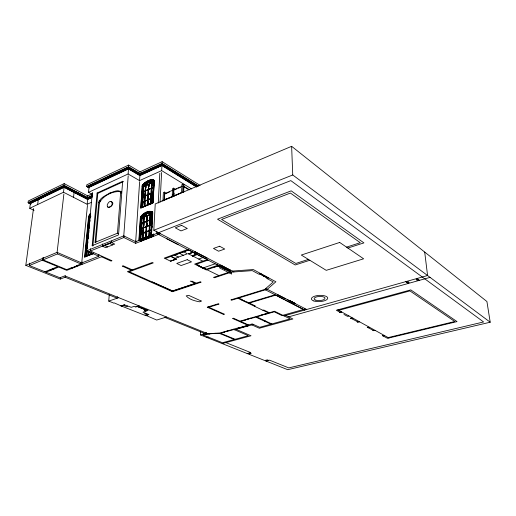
<?xml version="1.0" encoding="UTF-8"?>
<svg xmlns="http://www.w3.org/2000/svg" width="516" height="516" viewBox="0 0 516 516"><rect width="100%" height="100%" fill="white"/><g stroke="black" fill="none" stroke-linecap="round" stroke-linejoin="round"><path stroke-width="0.77" d="M231.632 272.474L231.626 274.08L219.635 267.901L219.655 266.108M216.817 264.579L230.504 271.726L230.794 271.345M230.504 271.726L230.504 271.274M220.693 265.063L230.652 270.249M205.942 334.258L205.974 332.665M206.252 332.575L206.219 334.181L209.793 333.962L207.825 333.729L203.214 335.039L203.246 333.446M233.916 271.945L153.813 230.259L155.239 203.943L291.63 146.312L486.923 301.525L490.2 322.216L287.722 369.688L200.498 334.948L200.569 331.769M202.943 261.225L188.598 253.898L192.965 252.285L188.798 253.756M182.722 192.674L183.032 184.135L181.884 184.625L181.593 192.391M183.444 190.14L183.586 186.141L189.649 189.83M183.683 192.462L183.96 184.702L183.032 184.135M172.183 197.125L172.544 188.643L173.679 188.153L174.608 188.714M172.596 194.19L172.492 196.583L164.391 200.002L164.701 193.674L172.77 190.217M173.318 196.648L173.679 188.153M174.137 193.139L174.008 196.319L173.628 196.099L173.898 189.733L182.109 186.212M164.772 200.221L164.849 198.641M162.959 201.021L163.372 192.584L164.481 192.107L165.423 192.655M164.075 200.55L164.481 192.107M158.457 234.412L158.535 232.845M160.083 202.182L161.598 172.447M191.726 188.998L161.676 170.615L161.934 165.565L139.875 175.634L128.484 168.951L89.01 187.424L88.52 192.32L92.616 194.474M161.947 165.23L139.888 175.04L128.49 168.351L88.397 187.385L128.471 168.622L139.875 175.305L161.947 165.23L196.731 186.786M161.979 164.617L139.907 174.479L128.503 167.771L87.81 187.082L128.484 168.016L139.888 174.718L161.979 164.617L197.512 186.669M162.005 164.036L139.92 173.853L128.516 167.132L87.223 186.811L128.49 167.436L139.9 174.15L162.005 164.036L197.602 186.16M198.725 186.224L162.037 163.391L162.121 161.663L140.03 171.822L128.632 165.075L86.811 184.805L86.636 186.476L89.262 187.895M158.78 234.29L158.857 232.71M156.806 231.084L156.677 233.496L231.284 272.132L252.266 270.623L258.961 274.228L260.819 273.628M158.27 203.001L159.818 173.311M141.21 238.837L141.113 240.411L152.562 235.915L152.652 234.322M152.813 234.406L152.562 235.915M140.894 239.405L140.791 241.004L153.181 236.141L153.265 234.58M140.791 241.004L153.342 236.225L153.426 234.664M153.42 236.393L153.549 234.025M153.736 234.058L153.652 235.631L141.113 240.411M150.711 235.257L151.936 213.314L151.852 212.637L151.194 212.276A10.372 6.424 -61.5 0 0 149.646 212.192C146.563 212.747 142.558 214.398 141.552 217.623L140.184 239.405L141.171 239.895L151.691 235.76L150.711 235.257L140.184 239.405M153.658 186.231C154.284 185.831 153.542 178.446 153.768 181.393L152.73 202.833L152.994 198.092M152.871 199.64L153 197.305M153.394 190.307L153.523 187.972M153.497 187.25L151.652 187.94L151.511 193.229L151.639 188.063L153.665 187.218M153.175 194.925L153.523 188.604M152.097 218.681C152.742 218.358 152.033 209.715 152.246 213.018L151.162 235.406L151.44 229.788M142.281 185.534L140.707 207.935L152.859 202.775L154.065 181.077C153.039 178.072 147.982 180.968 146.105 182.064C144.196 183.135 139.572 188.637 144.022 183.522M151.607 227.44L151.962 220.39M151.504 235.477L152.775 212.566C149.537 209.045 141.629 213.585 140.32 217.797L138.894 240.263L151.291 235.38L152.381 211.799M140.707 207.935L153.013 202.865L154.226 181.174C153.168 177.923 147.899 180.774 145.951 181.974M152.039 227.653L152.123 226.124M152.555 218.287L152.639 216.765M150.433 203.833L150.73 198.628L150.588 203.923M147.911 199.718L150.737 198.505L151.027 193.397L150.898 198.595L147.905 199.84L147.757 205.123L148.215 194.622L151.194 193.365L151.33 188.205L151.04 193.274L148.221 194.493L148.073 199.808M151.627 182.987L148.827 184.225L148.531 189.314L151.336 188.082L151.427 182.154L149.866 181.942L148.034 182.432L145.828 184.476L145.435 185.612L143.622 186.418M145.886 311.071L144.454 310.31M148.221 194.493L148.524 189.436L151.491 188.172L151.794 182.954L151.369 182.129M149.13 230.878C146.602 245.771 153.387 225.666 146.247 232.032L146.093 237.541L146.409 232.116L149.292 230.962M146.254 231.897L149.137 230.749L149.44 225.415L149.298 230.833L146.254 231.897L146.57 226.576L149.608 225.369L149.911 220.08L146.886 221.164L146.738 226.53L147.047 221.248L149.911 220.08M146.576 226.447L149.446 225.286L149.75 219.99M146.899 221.035L149.756 219.861L150.175 214.011L149.917 219.951L147.06 221.119L147.208 215.727L150.227 214.63L147.208 215.727M150.749 203.697L151.046 198.492L153.078 197.654M152.742 192.81L151.504 193.352L151.214 198.454L151.343 193.261L153.207 192.449M151.652 187.94L151.943 182.845L153.794 182.025M150.911 203.788L151.207 198.583L152.917 197.692M151.807 188.03L152.097 182.935L153.329 182.387M149.453 230.749L149.305 236.27L149.614 230.833L151.523 230.071L149.614 230.833M151.53 229.942L149.459 230.62L149.763 225.286L151.665 224.518M152.13 219.171L150.233 219.945L149.93 225.24L150.072 219.861L151.968 219.087M152.136 219.042L150.079 219.732L150.382 214.411L152.272 213.63M149.621 230.704L149.924 225.369L151.194 224.86M150.24 219.816L150.543 214.495L151.801 213.979M151.459 200.827L151.446 203.885M151.885 193.242L151.968 191.797M152.349 185.141L152.433 183.69M149.782 234.709L149.911 232.381M150.317 225.24L150.401 223.725M150.795 216.778L150.885 215.262M147.286 205.168L147.589 199.976L147.441 205.258M145.925 184.76L145.744 185.476L151.794 182.954L145.738 185.599L145.428 190.675L148.215 189.449L148.679 184.457L148.376 189.54L145.422 190.797L145.112 195.848L147.911 194.629L148.208 189.572L148.066 194.719L145.106 195.97L144.79 201.059L147.602 199.853L147.905 194.758L147.757 199.937L144.783 201.182L144.467 206.368M145.925 232.155C143.377 247.009 150.182 226.969 143.061 233.303L142.893 238.798L143.222 233.38L146.093 232.239M143.067 233.168L145.931 232.026L146.247 226.705L146.099 232.11L143.067 233.168L143.396 227.859L146.421 226.659L146.731 221.377L143.725 222.46L143.564 227.814L143.887 222.544L146.731 221.377M143.403 227.73L146.26 226.576L146.57 221.293M143.732 222.332L146.576 221.164L146.892 215.856L146.738 221.254L143.732 222.332L144.054 217.036L146.892 215.856M148.382 194.584L148.679 189.527L151.485 188.295M148.989 184.315L148.531 189.314M146.415 231.981L146.731 226.659L149.601 225.498M147.06 221.119L147.37 215.811M148.182 204.394L148.356 201.427M148.885 192.436L148.918 194.693M149.234 186.521L149.317 185.063M146.66 234.432L146.75 232.884M147.17 225.776L147.305 223.512M144.357 205.845L144.474 201.317L144.151 206.497M144.628 201.401L142.635 202.104L144.641 201.279L144.79 196.106L144.48 201.188L142.648 201.982L143.126 196.989L144.951 196.196M143.126 196.989L144.957 196.074L145.267 191.023L144.803 195.983L143.132 196.867L143.448 191.823L145.267 191.023M143.448 191.823L145.273 190.901L145.589 185.825L145.119 190.81L143.454 191.7L143.77 186.631L143.287 186.231C144.312 183.064 148.189 181.393 151.22 180.716A10.139 6.153 -60 0 1 152.73 180.735L153.736 181.174M142.745 233.425L142.577 238.921L142.906 233.509L140.874 234.174L142.906 233.509M142.751 233.297L143.074 227.988L142.913 233.38L140.881 234.045L142.913 233.38M143.571 222.673L141.713 223.434L141.216 228.614L143.087 227.859L143.409 222.59L143.248 227.943L141.21 228.743L143.242 228.072M143.899 217.249L143.577 222.544L141.719 223.305L143.416 222.46L143.738 217.165L141.887 217.933L143.899 217.249L144.08 215.946L146.77 213.566M144.628 206.452L144.944 201.272L147.75 200.066M148.06 194.848L145.26 196.061L144.79 201.059M148.369 189.662L145.577 190.888L145.112 195.848M148.679 184.457L145.899 185.689L145.428 190.675M143.235 233.251L143.558 227.943L146.415 226.788M143.893 222.415L144.216 217.12L147.054 215.946M145.099 204.981L145.235 202.762M145.647 195.951L145.783 193.79M146.138 187.882L146.228 186.437M143.712 231.729L143.783 233.329M144.087 225.556L144.228 223.299M152.123 212.115L151.362 211.818A11.062 6.85 -61.5 0 0 149.717 211.728L146.731 212.502L143.706 214.237A11.042 6.824 -61.6 0 0 141.99 215.72L140.939 217.713L139.707 239.921L141.1 217.797L142.152 215.811A11.036 6.824 -61.6 0 1 143.867 214.327L146.892 212.586L149.879 211.818A11.055 6.85 -61.5 0 1 151.523 211.908L152.02 212.063M143.287 186.231L141.977 207.097L152.285 202.717L153.246 180.884M142.39 207.129L143.693 186.276L144.57 184.599A10.114 6.134 -60.1 0 1 146.151 183.206L147.576 182.245M142.474 207.368L142.797 202.188M140.7 239.663L141.036 234.258M141.042 234.129L141.371 228.827M141.719 223.305L142.048 218.016M143.035 204.42L143.171 202.208M143.551 196.164L143.687 194.003M140.958 241.275L141.055 239.482M141.519 232.606L141.661 230.336M141.997 224.937L142.094 223.434M141.274 240.495L141.371 238.921M142.261 186.166L140.868 208.058L153 202.911L154.232 180.735C152.413 177.885 147.395 181.045 145.222 182.483M139.126 240.353L140.558 217.746M153.059 180.374A10.81 6.566 -60.1 0 0 151.446 180.355L148.518 181.206L145.551 182.987A10.791 6.54 -60.1 0 0 143.874 184.47L142.842 186.411L141.5 207.6L142.687 186.321L143.712 184.38A10.791 6.54 -60.1 0 1 145.396 182.896L148.363 181.116L151.285 180.258A10.817 6.566 -60 0 1 152.897 180.284L153.542 180.503M88.52 192.32L128.11 173.989L139.546 180.606L139.875 175.634M86.636 186.476L128.503 166.797L139.92 173.524L140.03 171.822M92.396 192.462L86.727 250.828L123.769 235.851L135.682 241.707L139.623 181.638M90.603 248.615L90.377 251.008L123.853 237.534L135.708 243.333L135.869 240.94M128.503 166.797L128.632 165.075M128.11 173.989L128.484 168.951M123.769 235.851L128.2 175.795M123.853 237.534L123.969 235.928M117.293 296.603L117.171 298.196L65.119 277.215L60.256 279.091L25.8 265.366L33.501 208.509M95.073 242.378L117.454 233.219L120.615 192.7C119.776 188.424 112.533 192.294 109.96 192.984C105.967 195.396 100.117 197.576 98.749 202.498L95.073 242.378L95.795 242.714M122.666 181.284L118.525 234.928L92.171 245.661L97.111 193.003L122.666 181.284L123.356 181.677L97.808 193.371L97.111 193.003M102.536 243.933L102.342 246.132L111.372 242.494L111.495 241.024M121.221 305.949L114.346 302.937L113.823 303.118L108.734 301.105L109.244 294.72M25.8 265.366L57.102 252.369L81.722 262.954L98.788 256.233L98.93 254.633M95.873 241.914L99.453 202.859C103.006 195.616 113.146 190.52 121.073 191.759L120.157 191.172M91.08 254.124L91.229 252.53M91.313 254.227L91.513 252.414M97.808 193.371L92.893 245.997L92.171 245.661M88.23 255.259L88.61 251.286M88.513 255.143L88.894 251.169M88.823 254.453L89.126 251.279M93.731 253.562L84.643 256.987L88.494 217.707L89.068 215.346L90.364 213.321M84.882 257.091L88.726 217.816L89.294 215.462L90.59 213.437M92.893 253.537L85.346 256.349L89.126 217.675L90.236 214.553M85.585 256.452L89.352 217.784L90.468 214.662M86.572 255.936L87.114 250.389M87.262 248.802L87.494 246.422M87.804 243.255L87.959 241.669M88.262 238.495L88.494 236.122M88.804 232.948L89.029 230.568M89.262 228.195L89.494 225.815M89.874 221.848L90.029 220.268M86.785 256.033L87.32 250.479M87.714 195.886L64.158 183.625L28.316 200.976L28.09 202.607L63.958 185.302L87.546 197.525L87.714 195.886L92.686 193.597M81.122 262.38L80.967 263.979L76.136 265.875L77.136 266.301M87.585 197.821L64.016 185.612L28.651 202.93L63.984 185.908L87.559 198.112L91.803 195.886M87.61 198.924L64.068 186.766L29.78 203.491L64.036 187.031L87.585 199.182L91.977 196.931M87.597 198.402L64.036 186.218L29.218 203.201L64.01 186.457L87.572 198.634L91.764 196.493M87.623 199.473L64.094 187.334L30.38 203.523L29.722 208.309L63.52 192.242L87.146 204.272L87.623 199.473L91.938 197.505M81.722 262.954L87.456 205.349M82.205 262.012L81.967 264.411L57.463 253.917L29.367 265.534L29.683 263.141M80.786 263.908L80.948 262.315M73.53 197.344L74.065 192.481M65.119 277.215L65.293 275.615M60.256 279.091L60.43 277.498M306.323 309.284L265.759 288.515M63.958 185.302L64.158 183.625M63.52 192.242L64.094 187.334M57.102 252.369L63.881 194.061M57.463 253.917L57.65 252.33M42.506 257.871L42.209 260.225L57.747 266.63L44.937 271.758M43.357 257.478L43.054 259.87L66.629 269.616L70.995 267.901L72.001 268.32M43.202 259.812L43.499 257.452M37.642 204.542L38.287 199.731M89.758 217.636L90.229 215.72M141.552 217.623L142.055 217.887C143.061 214.669 147.066 213.018 150.15 212.463A10.365 6.424 -61.5 0 1 151.691 212.547L152.156 212.689M146.563 213.908C148.337 212.882 150.795 213.727 147.35 213.572L144.241 216.03L143.912 217.12L142.055 217.887M144.067 216.907L150.233 214.501L144.228 216.991L144.37 215.946M144.228 216.991L144.596 215.952M143.616 186.54L145.596 185.702C146.273 183.38 149.085 181.432 151.588 182.245M147.292 183.502L145.744 185.476M140.526 216.888L140.32 217.797M142.377 185.605L142.081 186.411M143.777 186.508C144.796 183.341 148.679 181.677 151.704 181.006A10.133 6.153 -60 0 1 153.22 181.026L153.671 181.148M140.681 217.159L141.694 215.617L143.732 213.94A15.345 9.514 -61.8 0 1 145.622 212.779L148.008 211.779A15.357 9.52 -61.7 0 1 149.866 211.379M90.306 214.888L86.056 255.71L92.558 253.111M145.925 184.644L146.757 184.025M144.312 215.946L145.641 214.888M143.48 184.057L142.235 185.683M146.228 214.385L144.648 215.32M218.894 275.544L204.923 268.739L207.051 269.675M143.874 183.606L144.674 182.948M265.398 289.798L231.613 300.209L230.891 299.867L264.702 289.437L273.267 281.93L266.714 278.401L268.565 277.814M143.022 214.482L140.61 216.701M144.532 183.032L145.37 182.406M147.957 183.032L148.427 182.658M148.034 182.432L148.395 182.18M143.693 213.908L147.518 211.889L150.549 211.341M147.84 181.825L148.556 182.271L147.26 182.541L150.388 181.148M148.021 182.277L150.549 181.239M151.104 180.968L149.382 181.903L151.375 181.845L149.227 181.813L149.569 182.077M149.35 182.013L149.859 181.69M146.202 213.211L146.931 213.656L145.609 213.901L148.963 212.656M146.383 213.656L148.427 213.153L147.905 213.469M151.807 213.85L150.549 214.372C150.911 211.734 144.583 214.521 149.53 212.399M147.744 213.379L148.266 213.069M148.247 181.877L151.491 180.781M150.82 180.981L149.33 181.574M87.546 197.525L92.532 195.242M139.92 173.524L162.037 163.391M87.559 198.112L91.771 196.183M87.572 198.634L92.435 196.409M87.585 199.182L91.951 197.189M148.569 212.702L149.24 212.399M87.146 204.272L91.467 202.317M139.546 180.606L161.676 170.615M151.949 182.722L151.672 181.877L151.949 182.722L153.8 181.903M143.77 186.631L145.589 185.825M151.801 188.153L153.658 187.34M151.356 193.139L153.213 192.326M148.376 194.713L151.188 193.487M151.053 198.37L152.923 197.564M148.066 199.931L150.891 198.718M165.075 193.893L169.474 192.004M174.956 189.662L177.007 188.779M178.375 188.198L180.426 187.314M141.339 207.516L152.697 202.749M161.992 200.866L182.78 192.075M173.628 196.099L181.187 192.907M141.894 217.804L143.751 217.036M150.485 213.759L150.388 214.282L151.646 213.759M147.26 182.541L148.473 182.122M150.079 219.732L151.975 218.958M143.409 222.59L141.713 223.434M149.769 225.157L151.672 224.389M48.904 270.577L53.896 268.584M49.007 270.623L53.999 268.63M49.11 270.661L54.103 268.668M149.459 230.62L151.369 229.859M85.346 256.349L93.383 253.143M45.963 272.164L58.766 267.056L66.79 270.365L102.374 256.407M84.643 256.987L93.499 253.459M153.813 230.259L292.746 174.976L490.2 322.216M139.539 239.837L151.13 235.27L152.11 235.767L141.597 239.908L140.61 239.418L141.971 217.649L142.868 215.933A10.346 6.398 -61.6 0 1 143.409 215.411M139.707 239.921L151.162 235.406M135.682 241.707L290.818 180.619L483.589 321.965L288.779 367.895L269.565 360.168L266.011 361.039M141.087 239.65L143.132 238.992M151.601 235.509L149.859 236.347M140.494 240.03L152.865 235.161M71.395 268.068L76.536 266.05M71.498 268.107L76.736 266.133M135.708 243.333L160.444 233.632M166.416 238.54L178.097 244.584M145.609 213.901L146.686 213.405M147.84 213.424L148.505 213.173M187.63 249.525L164.256 258.116L170.519 261.173L176.253 259.096M188.521 249.983L174.576 255.078L178.51 257.045M129.219 271.738L153.265 262.921L152.355 262.489L127.42 271.655L172.492 291.714L201.143 282.175L200.35 281.788L171.686 291.359M165.152 258.555L188.798 249.886L197.589 254.446L192.313 256.342M188.598 253.898L192.971 252.311M176.208 259.051L170.57 261.096L176.388 259.142L170.906 256.446M192.242 255.743L196.609 254.175L192.275 255.781M198.699 259.051L203.046 257.51M207.277 259.638L194.622 264.095L206.277 269.939L218.842 265.63M208.116 260.077L196.428 264.179L198.602 265.269L197.641 265.605M202.64 268.114L215.178 263.792M108.734 301.105L118.706 297.668M218.029 265.211L206.413 269.197L203.594 267.785M228.665 271.094L218.674 265.927L225.815 269.616M121.131 305.917L124.433 304.801L131.245 307.323L134.147 306.362L135.631 306.955L138.952 305.859M124.517 304.853L123.214 305.285L126.407 306.549L127.704 306.117M231.284 272.132L214.43 277.743L213.643 277.356L229.033 272.216L227.543 272.603M139.088 305.911L135.766 306.91M141.371 308.213L141.939 308.026M141.636 308.316L142.203 308.129M145.564 309.903L146.131 309.716M147.621 309.368L144.577 310.451M260.296 273.944L260.993 273.719M308.42 259.406L295.855 263.457L221.59 219.442L290.418 193.055L360.252 242.701L346.533 247.119M309.826 260.27L295.191 264.972L217.539 219.21L291.192 190.849L363.909 242.894L347.881 248.041M145.867 313.335L144.564 313.754L147.653 314.979M263.502 276.028L264.598 275.673M263.734 276.15L264.831 275.796M166.487 317.005L156.716 320.043L146.596 315.676L145.518 315.624L148.956 314.567L142.99 312.193L148.111 310.348L146.544 309.716M267.301 278.072L267.991 277.853M207.954 307.497L219.023 304.085L218.3 303.756L207.226 307.175L223.563 314.444L224.408 314.192L208.077 306.91M265.482 289.844L267.262 289.295L275.886 281.775L253.292 269.552L232.239 271.068M240.978 299.738L241.875 299.461L238.818 297.99M245.177 301.763L246.074 301.492L248.654 302.731L275.028 294.791M248.448 303.337L275.86 295.088L284.013 299.441M254.311 306.156L255.201 305.891L249.344 303.066M285.477 300.196L304.305 309.826M262.896 310.29L263.779 310.032L269.365 312.728M240.017 321.152L274.512 311.245L290.102 318.875L259.729 327.292L252.227 323.913L246.693 325.473L247.906 326.009M245.474 319.785L250.557 318.32M260.599 315.437L265.824 313.941M245.539 319.81L250.692 318.385M260.664 315.47L265.953 313.999M240.675 321.449L245.868 319.959L245.21 319.662M200.498 334.948L205.097 333.639L164.991 317.469M305.137 309.007L281.91 315.547L274.267 311.812L266.211 314.128L265.566 313.818M224.299 331.969L229.091 330.614M238.224 328.047L246.977 325.583M224.363 331.994L229.22 330.672M214.417 267.107L218.836 265.869M238.457 328.144L247.203 325.686M233.974 329.518L229.478 330.782L228.833 330.504M238.682 328.247L247.428 325.783M206.948 337.516L208.393 337.109M220.39 333.736L221.177 333.517M234.541 329.763L253.433 324.454M264.74 321.275L265.598 321.036M283.968 315.876L427.577 275.518L424.7 252.066M406.621 282.252L408.337 281.768L409.194 282.368L407.479 282.845M417.863 279.098L416.122 279.588L416.967 280.194L418.708 279.711M288.586 316.863L430.073 277.376M338.754 310.335L409.93 290.908L454.802 321.513L388.161 337.58M222.209 343.592L251.021 335.768L236.064 329.331M339.909 312.154L340.728 311.935M341.482 311.845L339.696 312.328L340.547 312.354M340.444 312.122L341.308 312.354L340.747 312.045M348.977 315.973L347.5 316.366L343.959 314.425M350.609 318.127L357.878 321.874M351.351 317.927L352.202 318.346M351.157 318.333L351.964 318.12M352.931 318.153L351.164 318.617L350.622 318.32M359.665 321.868L357.072 321.861L357.891 322.074M358.33 321.958L357.801 321.668L358.317 321.758M247.17 353.537L250.776 352.609L225.873 342.598M367.269 327.273L373.616 330.524M367.998 327.086L368.811 327.486M369.527 327.305L367.289 327.466M375.358 330.517L372.849 330.517L373.629 330.711M374.061 330.608L373.565 330.337L374.042 330.414M382.421 335.587L387.503 338.328L457.028 321.597L410.775 289.882L336.348 310.245L340.56 312.554M383.13 335.413L383.91 335.793M384.613 335.626L382.44 335.774M151.407 181.4L152.156 181.271A10.127 6.153 -60 0 1 153.671 181.29M149.93 212.224L147.286 212.934L144.48 214.54A10.346 6.398 -61.6 0 0 143.996 214.914M149.84 212.811L150.608 212.715A10.359 6.424 -61.5 0 1 151.639 212.715M147.776 213.302L150.111 213.385M148.156 213.308L148.518 213.256M215.752 333.446L209.677 333.755L215.733 333.413M111.075 201.621C116.906 203.04 106.464 211.708 107.27 204.717C111.14 196.274 115.545 206.381 108.212 207.271L107.818 206.929M150.459 211.328L151.194 211.373M153.594 180.903L153.136 180.787A10.133 6.153 -60 0 0 152.078 180.723M151.22 181.755L151.885 181.993M151.53 211.367L152.317 211.631M152.072 212.444L151.607 212.302A10.365 6.424 -61.5 0 0 150.059 212.218M149.343 213.495L150.021 213.753M120.899 305.62L122.415 306.22M145.957 315.521L146.467 315.721M120.634 305.711L145.686 315.611M29.367 265.534L59.927 277.75L64.816 275.86L207.825 333.729L220.087 332.968L237.979 327.924L239.192 328.453M203.214 335.039L222.46 342.734L248.357 335.677L233.322 329.24M248.067 353.305L249.454 353.86L251.253 353.395L249.873 352.841M266.901 360.826L265.592 360.303L267.372 359.865L268.675 360.387M48.394 270.371L49.42 270.784M137.772 306.343L146.318 309.787M137.488 306.44L146.034 309.884M137.204 306.536L145.751 309.974M53.387 268.378L54.412 268.797M235.122 339.283L220.603 333.278L224.686 332.13L224.034 331.859M234.341 339.496L219.474 333.362L215.83 333.588L215.643 333.246M238.431 327.989L238.889 328.189M242.714 326.783L243.178 326.983M242.443 326.86L242.913 327.054M153.387 180.413L153.826 180.787M247.706 325.183L232.6 318.462L233.438 318.217L248.538 324.951M246.771 325.641L247.222 325.841M152.323 281.93L172.563 290.96L196.099 283.097L191.855 281.091M128.303 271.332L172.557 291.063M86.727 250.828L98.788 256.233M251.86 324.893L259.342 328.247L292.895 318.978L285.625 315.405M90.377 251.008L111.966 260.728L111.063 261.077L101.465 256.762M132.264 269.874L123.189 265.785L122.292 266.121L131.367 270.203M250.299 318.204L250.95 318.501L255.788 317.114L270.984 324.171M102.342 246.132L105.703 247.686L114.72 244.081L111.372 242.494M107.657 246.906L104.716 245.532L109.792 243.488L112.733 244.874M271.829 323.938L256.645 316.869L260.986 315.624L260.341 315.315M29.722 208.309L34.075 210.354M190.236 281.065L195.19 283.4M28.69 202.646L30.128 203.323M28.09 202.607L30.96 203.968M28.651 202.93L30.805 203.955M237.921 298.267L268.488 312.98M241.514 299.57L245.719 301.596M241.333 299.628L245.629 301.628M117.454 233.219L118.17 233.567M90.165 215.843L90.874 216.191M90.036 216.178L90.745 216.533M170.983 256.42L174.924 258.374L187.431 253.801L183.509 251.802M89.984 216.339L90.693 216.688M89.958 216.475L90.668 216.823M198.215 265.405L203.214 267.914M198.118 265.437L203.117 267.946M198.021 265.469L203.02 267.978M143.448 238.869L146.325 237.734M179.445 253.292L183.374 255.278M146.641 237.612L149.53 236.47M98.749 202.498L99.453 202.859M223.273 267.546L229.82 270.919L224.331 268.043M220.1 266.069L228.62 270.487L219.932 266.127M229.239 270.79L230.523 271.455M264.702 289.437L304.563 310.084M99.13 201.072L99.827 201.434M99.072 201.227L99.775 201.588M289.534 300.447L294.249 302.905M289.373 300.512L294.049 302.95M289.218 300.557L294.565 303.344M277.44 294.572L285.729 298.88M295.339 303.808L287.277 299.609M99.485 200.472L100.181 200.84M99.22 200.885L99.923 201.253M141.952 216.449L142.455 216.72M141.887 216.533L142.855 217.049M141.765 216.752L142.732 217.262M141.726 216.849L142.668 217.442M144.151 215.862L144.532 216.036M142.996 215.385L143.493 215.656M143.919 216.262L144.338 216.43M87.249 186.515L89.294 187.598M142.448 215.914L142.951 216.178M144.203 214.411L144.699 214.682M143.577 214.888L144.08 215.153M146.847 213.908L145.776 214.295M145.518 213.566L146.022 213.837M144.848 213.972L145.351 214.243M260.412 273.757L268.217 277.924M147.724 212.973L148.86 212.702M147.976 213.16L148.427 213.469M260.064 273.873L267.869 278.034M109.96 192.984L110.656 193.358M146.873 212.908L147.963 213.495M259.716 273.983L267.469 278.163M150.124 213.876L149.801 213.637L150.175 214.011M152.549 212.721L152.214 211.605L152.543 211.889M120.48 191.61L121.176 191.991M120.615 192.7L121.305 193.081M109.727 187.218L110.418 187.598M340.541 311.986L340.882 312.167M351.364 318.127L351.906 318.424M368.011 327.279L368.514 327.557M383.149 335.606L383.62 335.864M351.015 318.108L351.338 318.282M120.447 191.488L121.144 191.875M337.845 309.832L388.909 337.993M143.454 185.483L144.396 186.024M143.429 185.56L144.37 186.102M144.164 184.554L144.654 184.838M143.68 185.096L144.17 185.373M143.616 185.173L144.106 185.457M143.493 185.386L144.441 185.928M145.273 183.535L145.757 183.819M146.267 184.56L145.828 184.476M144.699 184.038L145.19 184.315M145.602 184.863L146.015 185.031M147.421 182.916L148.473 182.516M146.512 182.606L147.002 182.896M146.847 183.419L147.866 182.999M145.88 183.057L146.37 183.341M147.17 182.2L147.66 182.483M148.498 181.509L148.989 181.793M153.2 179.716L154.271 180.348M173.898 189.733L174.273 189.953M183.18 186.315L188.566 189.591M161.959 164.959L196.738 186.528M161.934 165.565L196.648 187.063M162.018 163.733L197.615 185.87M161.992 164.378L197.518 186.437M162.121 161.663L200.124 185.418M405.757 281.652L408.33 283.445M417.012 278.485L419.547 280.317M152.413 182.258L152.478 182.838M291.63 146.312L292.746 174.976M201.253 301.022L199.505 301.834C194.777 300.892 189.469 299.648 186.199 295.874L188.669 295.352L201.253 301.022M181.587 225.344L175.285 227.814L181.013 230.91L187.295 228.478L181.587 225.344M195.358 251.956L193.584 252.608L205.271 258.58L207.032 257.948L195.358 251.956M219.642 246.235L213.482 248.454L218.59 251.215L224.731 249.028L219.642 246.235M187.205 259.683L176.756 263.424L181.09 265.546L191.52 261.851L187.205 259.683M339.689 242.449L301.299 255.039L326.235 270.339L363.625 258.8L339.689 242.449M313.883 300.983A8.198 3.128 -2.8 0 0 327.512 298.899A8.198 3.128 -2.8 0 0 317.288 295.578A8.198 3.128 -2.8 0 0 313.883 300.983M315.856 300.189A5.463 2.083 -2.8 0 0 324.88 298.738A5.463 2.083 -2.8 0 0 317.933 296.584A5.463 2.083 -2.8 0 0 315.856 300.189"/></g></svg>
